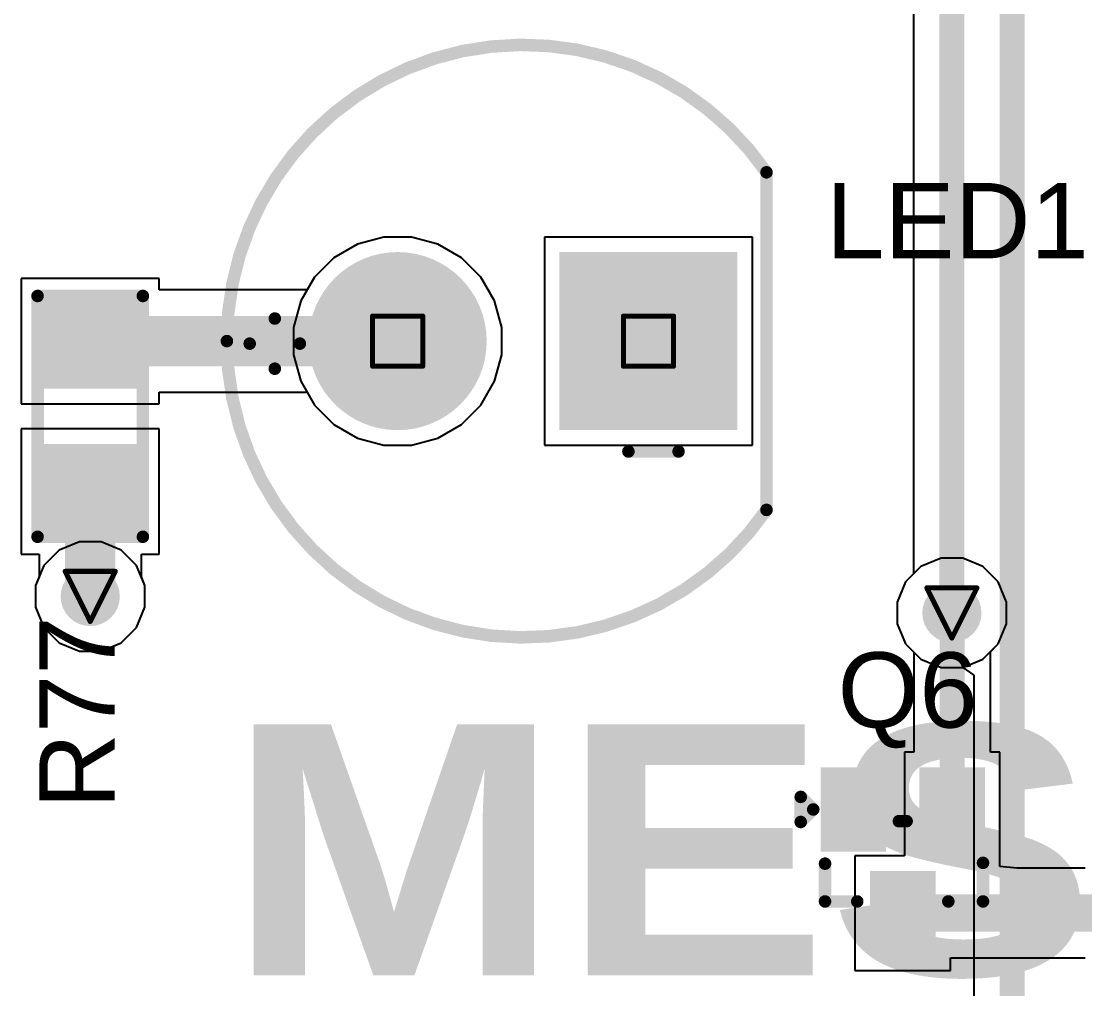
# Model space of a CAD drawing. Header units: inches. Extents: x 0 to 12.2, y 0 to 7.
# Drawn here: x 0.5125 to 0.9366, y 0.5056 to 0.8913 of the extents above; entities that cross this region are included whole.
import ezdxf

# ---------------------------------------------------------------- set-up
doc = ezdxf.new("R2010")
doc.units = ezdxf.units.IN
doc.header["$MEASUREMENT"] = 0
for name, color, linetype in [('Bottom Layer', 5, 'Continuous'), ('Bottom Solder', 6, 'Continuous'), ('Drill Drawing', 1, 'Continuous'), ('Layer 1', 16, 'Continuous'), ('Layer 2', 76, 'Continuous'), ('Multi-Layer', 9, 'Continuous'), ('Pad Holes', 156, 'Continuous'), ('Top Layer', 1, 'Continuous'), ('Top Overlay', 2, 'Continuous'), ('Top Paste', 8, 'Continuous'), ('Top Solder', 216, 'Continuous'), ('Via Holes', 16, 'Continuous')]:
    doc.layers.add(name, color=color, linetype=linetype)
doc.styles.add('Arial', font='', dxfattribs={"height": 0.2})
doc.styles.add('Arial Black_Bold', font='', dxfattribs={"height": 0.2})
doc.styles.get('Arial').set_extended_font_data('Arial')
doc.styles.get('Arial Black_Bold').set_extended_font_data('Arial Black', bold=True)

# ---------------------------------------------------------------- blocks, each defined once
blk = doc.blocks.new('R___0603_87')
at = {"layer": 'Top Layer'}
for points in [[(-0.015, 0.0175), (-0.015, -0.0175), (-0.045, -0.0175), (-0.045, 0.0175)], [(0.045, 0.0175), (0.045, -0.0175), (0.015, -0.0175), (0.015, 0.0175)]]:
    blk.add_hatch(color=1, dxfattribs=at).paths.add_polyline_path(points)
at = {"layer": 'Top Paste'}
for points in [[(-0.015, 0.0175), (-0.015, -0.0175), (-0.045, -0.0175), (-0.045, 0.0175)], [(0.045, 0.0175), (0.045, -0.0175), (0.015, -0.0175), (0.015, 0.0175)]]:
    blk.add_hatch(color=8, dxfattribs=at).paths.add_polyline_path(points)
at = {"layer": 'Top Solder'}
for points in [[(-0.011, 0.0215), (-0.011, -0.0215), (-0.049, -0.0215), (-0.049, 0.0215)], [(0.049, 0.0215), (0.049, -0.0215), (0.011, -0.0215), (0.011, 0.0215)]]:
    blk.add_hatch(color=216, dxfattribs=at).paths.add_polyline_path(points)
at = {"layer": 'Top Overlay'}
for points in [[(0.048, 0.021, 0.005, 0.005, 0), (-0.048, 0.021, 0.005, 0.005, 0)], [(-0.048, -0.021, 0.005, 0.005, 0), (-0.048, 0.021, 0.005, 0.005, 0)], [(0.048, -0.021, 0.005, 0.005, 0), (0.048, 0.021, 0.005, 0.005, 0)], [(0.048, -0.021, 0.005, 0.005, 0), (-0.048, -0.021, 0.005, 0.005, 0)]]:
    blk.add_lwpolyline(points, format="xyseb", dxfattribs=at)
for points in [[(-0.04925, 0.021, 0.0025, 0.0025, 1), (-0.04675, 0.021, 0.0025, 0.0025, 1)], [(-0.04925, 0.021, 0.0025, 0.0025, 1), (-0.04675, 0.021, 0.0025, 0.0025, 1)], [(0.04675, 0.021, 0.0025, 0.0025, 1), (0.04925, 0.021, 0.0025, 0.0025, 1)], [(0.04675, 0.021, 0.0025, 0.0025, 1), (0.04925, 0.021, 0.0025, 0.0025, 1)], [(-0.04925, -0.021, 0.0025, 0.0025, 1), (-0.04675, -0.021, 0.0025, 0.0025, 1)], [(-0.04925, -0.021, 0.0025, 0.0025, 1), (-0.04675, -0.021, 0.0025, 0.0025, 1)], [(0.04675, -0.021, 0.0025, 0.0025, 1), (0.04925, -0.021, 0.0025, 0.0025, 1)], [(0.04675, -0.021, 0.0025, 0.0025, 1), (0.04925, -0.021, 0.0025, 0.0025, 1)]]:
    blk.add_lwpolyline(points, format="xyseb", close=True, dxfattribs=at)
blk = doc.blocks.new('SOT_416_165')
at = {"layer": 'Top Layer'}
for points in [[(-0.00906, 0.03347), (0.00906, 0.03347), (0.00906, 0.00788), (-0.00906, 0.00788)], [(-0.02874, -0.00787), (-0.01064, -0.00787), (-0.01064, -0.03347), (-0.02874, -0.03347)], [(0.01064, -0.00787), (0.02874, -0.00787), (0.02874, -0.03347), (0.01064, -0.03347)]]:
    blk.add_hatch(color=1, dxfattribs=at).paths.add_polyline_path(points)
at = {"layer": 'Top Paste'}
for points in [[(-0.00906, 0.03347), (0.00906, 0.03347), (0.00906, 0.00788), (-0.00906, 0.00788)], [(-0.02874, -0.00787), (-0.01064, -0.00787), (-0.01064, -0.03347), (-0.02874, -0.03347)], [(0.01064, -0.00787), (0.02874, -0.00787), (0.02874, -0.03347), (0.01064, -0.03347)]]:
    blk.add_hatch(color=8, dxfattribs=at).paths.add_polyline_path(points)
at = {"layer": 'Top Solder'}
for points in [[(-0.01306, 0.03746), (0.01306, 0.03746), (0.01306, 0.00387), (-0.01306, 0.00387)], [(-0.03275, -0.00387), (-0.00664, -0.00387), (-0.00664, -0.03747), (-0.03275, -0.03747)], [(0.00664, -0.00387), (0.03275, -0.00387), (0.03275, -0.03747), (0.00664, -0.03747)]]:
    blk.add_hatch(color=216, dxfattribs=at).paths.add_polyline_path(points)
at = {"layer": 'Top Overlay'}
for points in [[(-0.032, 0.016, 0.005, 0.005, 0), (-0.032, 0.00062, 0.005, 0.005, 0)], [(-0.01816, 0.016, 0.005, 0.005, 0), (-0.032, 0.016, 0.005, 0.005, 0)], [(0.031, 0.016, 0.005, 0.005, 0), (0.01816, 0.016, 0.005, 0.005, 0)], [(0.031, 0.016, 0.005, 0.005, 0), (0.031, 0.00094, 0.005, 0.005, 0)], [(0.00153, -0.016, 0.005, 0.005, 0), (-0.00153, -0.016, 0.005, 0.005, 0)], [(0.04069, -0.01567, 0.005, 0.005, 0), (0.03569, -0.02067, 0.005, 0.005, 0)], [(0.04069, -0.01567, 0.005, 0.005, 0), (0.04069, -0.02567, 0.005, 0.005, 0)], [(0.04069, -0.02567, 0.005, 0.005, 0), (0.03569, -0.02067, 0.005, 0.005, 0)]]:
    blk.add_lwpolyline(points, format="xyseb", dxfattribs=at)
for points in [[(-0.03325, 0.016, 0.0025, 0.0025, 1), (-0.03075, 0.016, 0.0025, 0.0025, 1)], [(-0.03325, 0.016, 0.0025, 0.0025, 1), (-0.03075, 0.016, 0.0025, 0.0025, 1)], [(-0.01941, 0.016, 0.0025, 0.0025, 1), (-0.01691, 0.016, 0.0025, 0.0025, 1)], [(0.01691, 0.016, 0.0025, 0.0025, 1), (0.01941, 0.016, 0.0025, 0.0025, 1)], [(0.02975, 0.016, 0.0025, 0.0025, 1), (0.03225, 0.016, 0.0025, 0.0025, 1)], [(0.02975, 0.016, 0.0025, 0.0025, 1), (0.03225, 0.016, 0.0025, 0.0025, 1)], [(-0.03325, 0.00062, 0.0025, 0.0025, 1), (-0.03075, 0.00062, 0.0025, 0.0025, 1)], [(0.02975, 0.00094, 0.0025, 0.0025, 1), (0.03225, 0.00094, 0.0025, 0.0025, 1)], [(-0.00279, -0.016, 0.0025, 0.0025, 1), (-0.00028, -0.016, 0.0025, 0.0025, 1)], [(0.00028, -0.016, 0.0025, 0.0025, 1), (0.00279, -0.016, 0.0025, 0.0025, 1)], [(0.03944, -0.01567, 0.0025, 0.0025, 1), (0.04194, -0.01567, 0.0025, 0.0025, 1)], [(0.03944, -0.01567, 0.0025, 0.0025, 1), (0.04194, -0.01567, 0.0025, 0.0025, 1)], [(0.03444, -0.02067, 0.0025, 0.0025, 1), (0.03694, -0.02067, 0.0025, 0.0025, 1)], [(0.03444, -0.02067, 0.0025, 0.0025, 1), (0.03694, -0.02067, 0.0025, 0.0025, 1)], [(0.03944, -0.02567, 0.0025, 0.0025, 1), (0.04194, -0.02567, 0.0025, 0.0025, 1)], [(0.03944, -0.02567, 0.0025, 0.0025, 1), (0.04194, -0.02567, 0.0025, 0.0025, 1)]]:
    blk.add_lwpolyline(points, format="xyseb", close=True, dxfattribs=at)
blk = doc.blocks.new('TH_LED_5____181')
at = {"layer": 'Bottom Layer'}
blk.add_hatch(color=5, dxfattribs=at).paths.add_polyline_path([(-0.0815, 0.0315), (-0.0185, 0.0315), (-0.0185, -0.0315), (-0.0815, -0.0315)])
h = blk.add_hatch(color=5, dxfattribs=at)
edge = h.paths.add_edge_path()
edge.add_arc((0.05, 0), 0.0315, 0, 360)
at = {"layer": 'Bottom Solder'}
blk.add_hatch(color=6, dxfattribs=at).paths.add_polyline_path([(-0.0855, 0.0355), (-0.0145, 0.0355), (-0.0145, -0.0355), (-0.0855, -0.0355)])
h = blk.add_hatch(color=6, dxfattribs=at)
edge = h.paths.add_edge_path()
edge.add_arc((0.05, 0), 0.0355, 0, 360)
at = {"layer": 'Layer 1'}
blk.add_hatch(color=16, dxfattribs=at).paths.add_polyline_path([(-0.0815, 0.0315), (-0.0185, 0.0315), (-0.0185, -0.0315), (-0.0815, -0.0315)])
h = blk.add_hatch(color=16, dxfattribs=at)
edge = h.paths.add_edge_path()
edge.add_arc((0.05, 0), 0.0315, 0, 360)
at = {"layer": 'Layer 2'}
blk.add_hatch(color=76, dxfattribs=at).paths.add_polyline_path([(-0.0815, 0.0315), (-0.0185, 0.0315), (-0.0185, -0.0315), (-0.0815, -0.0315)])
h = blk.add_hatch(color=76, dxfattribs=at)
edge = h.paths.add_edge_path()
edge.add_arc((0.05, 0), 0.0315, 0, 360)
at = {"layer": 'Multi-Layer'}
blk.add_hatch(color=9, dxfattribs=at).paths.add_polyline_path([(-0.0815, 0.0315), (-0.0185, 0.0315), (-0.0185, -0.0315), (-0.0815, -0.0315)])
h = blk.add_hatch(color=9, dxfattribs=at)
edge = h.paths.add_edge_path()
edge.add_arc((0.05, 0), 0.0315, 0, 360)
at = {"layer": 'Pad Holes'}
h = blk.add_hatch(color=7, dxfattribs=at)
edge = h.paths.add_edge_path()
edge.add_arc((-0.05, 0), 0.01772, 0, 360)
h = blk.add_hatch(color=7, dxfattribs=at)
edge = h.paths.add_edge_path()
edge.add_arc((0.05, 0), 0.01772, 0, 360)
at = {"layer": 'Top Layer'}
blk.add_hatch(color=1, dxfattribs=at).paths.add_polyline_path([(-0.0815, 0.0315), (-0.0185, 0.0315), (-0.0185, -0.0315), (-0.0815, -0.0315)])
h = blk.add_hatch(color=1, dxfattribs=at)
edge = h.paths.add_edge_path()
edge.add_arc((0.05, 0), 0.0315, 0, 360)
at = {"layer": 'Top Solder'}
blk.add_hatch(color=216, dxfattribs=at).paths.add_polyline_path([(-0.0855, 0.0355), (-0.0145, 0.0355), (-0.0145, -0.0355), (-0.0855, -0.0355)])
h = blk.add_hatch(color=216, dxfattribs=at)
edge = h.paths.add_edge_path()
edge.add_arc((0.05, 0), 0.0355, 0, 360)
at = {"layer": 'Top Overlay'}
for points in [[(-0.09707, 0.06729, 0.005, 0.005, -0.73505), (0.11811, 0, 0.005, 0.005, 0)], [(-0.09707, 0.06729, 0.005, 0.005, 0), (-0.09707, -0.06729, 0.005, 0.005, 0)], [(-0.042, 0.044, 0.005, 0.005, 0), (-0.062, 0.044, 0.005, 0.005, 0)], [(0.099, 0.011, 0.005, 0.005, 0), (0.099, -0.009, 0.005, 0.005, 0)], [(0.11811, 0, 0.005, 0.005, -0.73505), (-0.09707, -0.06729, 0.005, 0.005, 0)], [(0.109, 0.001, 0.005, 0.005, 0), (0.089, 0.001, 0.005, 0.005, 0)]]:
    blk.add_lwpolyline(points, format="xyseb", dxfattribs=at)
for points in [[(-0.09832, 0.06729, 0.0025, 0.0025, 1), (-0.09582, 0.06729, 0.0025, 0.0025, 1)], [(-0.09832, 0.06729, 0.0025, 0.0025, 1), (-0.09582, 0.06729, 0.0025, 0.0025, 1)], [(-0.06325, 0.044, 0.0025, 0.0025, 1), (-0.06075, 0.044, 0.0025, 0.0025, 1)], [(-0.04325, 0.044, 0.0025, 0.0025, 1), (-0.04075, 0.044, 0.0025, 0.0025, 1)], [(0.09775, 0.011, 0.0025, 0.0025, 1), (0.10025, 0.011, 0.0025, 0.0025, 1)], [(0.08775, 0.001, 0.0025, 0.0025, 1), (0.09025, 0.001, 0.0025, 0.0025, 1)], [(0.10775, 0.001, 0.0025, 0.0025, 1), (0.11025, 0.001, 0.0025, 0.0025, 1)], [(0.11686, 0, 0.0025, 0.0025, 1), (0.11936, 0, 0.0025, 0.0025, 1)], [(0.11686, 0, 0.0025, 0.0025, 1), (0.11936, 0, 0.0025, 0.0025, 1)], [(0.09775, -0.009, 0.0025, 0.0025, 1), (0.10025, -0.009, 0.0025, 0.0025, 1)], [(-0.09832, -0.06729, 0.0025, 0.0025, 1), (-0.09582, -0.06729, 0.0025, 0.0025, 1)], [(-0.09832, -0.06729, 0.0025, 0.0025, 1), (-0.09582, -0.06729, 0.0025, 0.0025, 1)]]:
    blk.add_lwpolyline(points, format="xyseb", close=True, dxfattribs=at)

msp = doc.modelspace()

# ---------------------------------------------------------------- hatches: boundary and pattern name
at = {"layer": 'Bottom Layer'}
h = msp.add_hatch(color=5, dxfattribs=at)
edge = h.paths.add_edge_path()
edge.add_arc((0.54, 0.662), 0.01181, 0, 360)
h = msp.add_hatch(color=5, dxfattribs=at)
edge = h.paths.add_edge_path()
edge.add_arc((0.8836, 0.65541), 0.01181, 0, 360)
at = {"layer": 'Layer 1'}
h = msp.add_hatch(color=16, dxfattribs=at)
edge = h.paths.add_edge_path()
edge.add_arc((0.54, 0.662), 0.01181, 0, 360)
h = msp.add_hatch(color=16, dxfattribs=at)
edge = h.paths.add_edge_path()
edge.add_arc((0.8836, 0.65541), 0.01181, 0, 360)
at = {"layer": 'Layer 2'}
h = msp.add_hatch(color=76, dxfattribs=at)
edge = h.paths.add_edge_path()
edge.add_arc((0.54, 0.662), 0.01181, 0, 360)
h = msp.add_hatch(color=76, dxfattribs=at)
edge = h.paths.add_edge_path()
edge.add_arc((0.8836, 0.65541), 0.01181, 0, 360)
at = {"layer": 'Top Layer'}
h = msp.add_hatch(color=1, dxfattribs=at)
edge = h.paths.add_edge_path()
edge.add_arc((0.54, 0.662), 0.01181, 0, 360)
h = msp.add_hatch(color=1, dxfattribs=at)
edge = h.paths.add_edge_path()
edge.add_arc((0.8836, 0.65541), 0.01181, 0, 360)
at = {"layer": 'Via Holes'}
h = msp.add_hatch(color=7, dxfattribs=at)
edge = h.paths.add_edge_path()
edge.add_arc((0.54, 0.662), 0.00591, 0, 360)
h = msp.add_hatch(color=7, dxfattribs=at)
edge = h.paths.add_edge_path()
edge.add_arc((0.8836, 0.65541), 0.00591, 0, 360)

# ---------------------------------------------------------------- linework, layer by layer
at = {"layer": 'Bottom Layer'}
for p, q in [((0.86831, 2.40463), (0.86831, 0.67096)), ((0.64658, 0.80245), (0.63712, 0.79699)), ((0.65713, 0.80528), (0.64658, 0.80245)), ((0.66806, 0.80528), (0.65713, 0.80528)), ((0.67861, 0.80245), (0.66806, 0.80528)), ((0.68808, 0.79699), (0.67861, 0.80245)), ((0.63712, 0.79699), (0.62939, 0.78926)), ((0.6958, 0.78926), (0.68808, 0.79699)), ((0.62939, 0.78926), (0.62393, 0.7798)), ((0.70127, 0.7798), (0.6958, 0.78926)), ((0.62393, 0.7798), (0.6211, 0.76924)), ((0.70409, 0.76924), (0.70127, 0.7798)), ((0.6211, 0.76924), (0.6211, 0.75832)), ((0.70409, 0.75832), (0.70409, 0.76924)), ((0.6211, 0.75832), (0.62393, 0.74776)), ((0.70127, 0.74776), (0.70409, 0.75832)), ((0.62393, 0.74776), (0.62939, 0.7383)), ((0.6958, 0.7383), (0.70127, 0.74776)), ((0.62939, 0.7383), (0.63712, 0.73058)), ((0.68808, 0.73058), (0.6958, 0.7383)), ((0.63712, 0.73058), (0.64658, 0.72511)), ((0.67861, 0.72511), (0.68808, 0.73058)), ((0.64658, 0.72511), (0.65713, 0.72229)), ((0.65713, 0.72229), (0.66806, 0.72229)), ((0.66806, 0.72229), (0.67861, 0.72511)), ((0.53566, 0.68381), (0.52765, 0.68049)), ((0.54434, 0.68381), (0.53566, 0.68381)), ((0.55235, 0.68049), (0.54434, 0.68381)), ((0.52765, 0.68049), (0.52151, 0.67435)), ((0.55849, 0.67435), (0.55235, 0.68049)), ((0.52151, 0.67435), (0.51819, 0.66634)), ((0.56181, 0.66634), (0.55849, 0.67435)), ((0.86831, 0.67096), (0.86511, 0.66777)), ((0.51819, 0.66634), (0.51819, 0.65766)), ((0.56181, 0.65766), (0.56181, 0.66634)), ((0.86511, 0.66777), (0.86179, 0.65975)), ((0.51819, 0.65766), (0.52151, 0.64965)), ((0.55849, 0.64965), (0.56181, 0.65766)), ((0.86179, 0.65975), (0.86179, 0.65107)), ((0.52151, 0.64965), (0.52765, 0.64351)), ((0.55235, 0.64351), (0.55849, 0.64965)), ((0.86179, 0.65107), (0.86511, 0.64306)), ((0.52765, 0.64351), (0.53566, 0.64019)), ((0.54434, 0.64019), (0.55235, 0.64351)), ((0.86511, 0.64306), (0.87125, 0.63692)), ((0.53566, 0.64019), (0.54434, 0.64019)), ((0.87125, 0.63692), (0.87926, 0.6336)), ((0.87926, 0.6336), (0.88794, 0.6336)), ((0.88794, 0.6336), (0.89236, 0.63065)), ((0.89236, 0.63065), (0.89236, 0.26874))]:
    msp.add_line(p, q, dxfattribs=at)
for points in [[(0.90765, 0.26874, 0.01, 0.01, 0), (0.90765, 2.88202, 0.01, 0.01, 0)], [(0.8836, 0.65541, 0.01, 0.01, 0), (0.8836, 2.855, 0.01, 0.01, 0)]]:
    msp.add_lwpolyline(points, format="xyseb", dxfattribs=at)
msp.add_lwpolyline([(0.8811, 0.65541, 0.005, 0.005, 1), (0.8861, 0.65541, 0.005, 0.005, 1)], format="xyseb", close=True, dxfattribs=at)
at = {"layer": 'Drill Drawing'}
for points in [[(0.6526, 0.77378, 0.002, 0.002, 0), (0.6726, 0.77378, 0.002, 0.002, 0)], [(0.6526, 0.75378, 0.002, 0.002, 0), (0.6526, 0.77378, 0.002, 0.002, 0)], [(0.6726, 0.75378, 0.002, 0.002, 0), (0.6726, 0.77378, 0.002, 0.002, 0)], [(0.7526, 0.77378, 0.002, 0.002, 0), (0.7726, 0.77378, 0.002, 0.002, 0)], [(0.7526, 0.75378, 0.002, 0.002, 0), (0.7526, 0.77378, 0.002, 0.002, 0)], [(0.7726, 0.75378, 0.002, 0.002, 0), (0.7726, 0.77378, 0.002, 0.002, 0)], [(0.6526, 0.75378, 0.002, 0.002, 0), (0.6726, 0.75378, 0.002, 0.002, 0)], [(0.7526, 0.75378, 0.002, 0.002, 0), (0.7726, 0.75378, 0.002, 0.002, 0)], [(0.53, 0.672, 0.002, 0.002, 0), (0.55, 0.672, 0.002, 0.002, 0)], [(0.53, 0.672, 0.002, 0.002, 0), (0.54, 0.652, 0.002, 0.002, 0)], [(0.54, 0.652, 0.002, 0.002, 0), (0.55, 0.672, 0.002, 0.002, 0)], [(0.8736, 0.66541, 0.002, 0.002, 0), (0.8936, 0.66541, 0.002, 0.002, 0)], [(0.8736, 0.66541, 0.002, 0.002, 0), (0.8836, 0.64541, 0.002, 0.002, 0)], [(0.8836, 0.64541, 0.002, 0.002, 0), (0.8936, 0.66541, 0.002, 0.002, 0)]]:
    msp.add_lwpolyline(points, format="xyseb", dxfattribs=at)
for points in [[(0.6521, 0.77378, 0.001, 0.001, 1), (0.6531, 0.77378, 0.001, 0.001, 1)], [(0.6521, 0.77378, 0.001, 0.001, 1), (0.6531, 0.77378, 0.001, 0.001, 1)], [(0.6721, 0.77378, 0.001, 0.001, 1), (0.6731, 0.77378, 0.001, 0.001, 1)], [(0.6721, 0.77378, 0.001, 0.001, 1), (0.6731, 0.77378, 0.001, 0.001, 1)], [(0.7521, 0.77378, 0.001, 0.001, 1), (0.7531, 0.77378, 0.001, 0.001, 1)], [(0.7521, 0.77378, 0.001, 0.001, 1), (0.7531, 0.77378, 0.001, 0.001, 1)], [(0.7721, 0.77378, 0.001, 0.001, 1), (0.7731, 0.77378, 0.001, 0.001, 1)], [(0.7721, 0.77378, 0.001, 0.001, 1), (0.7731, 0.77378, 0.001, 0.001, 1)], [(0.6521, 0.75378, 0.001, 0.001, 1), (0.6531, 0.75378, 0.001, 0.001, 1)], [(0.6521, 0.75378, 0.001, 0.001, 1), (0.6531, 0.75378, 0.001, 0.001, 1)], [(0.6721, 0.75378, 0.001, 0.001, 1), (0.6731, 0.75378, 0.001, 0.001, 1)], [(0.6721, 0.75378, 0.001, 0.001, 1), (0.6731, 0.75378, 0.001, 0.001, 1)], [(0.7521, 0.75378, 0.001, 0.001, 1), (0.7531, 0.75378, 0.001, 0.001, 1)], [(0.7521, 0.75378, 0.001, 0.001, 1), (0.7531, 0.75378, 0.001, 0.001, 1)], [(0.7721, 0.75378, 0.001, 0.001, 1), (0.7731, 0.75378, 0.001, 0.001, 1)], [(0.7721, 0.75378, 0.001, 0.001, 1), (0.7731, 0.75378, 0.001, 0.001, 1)], [(0.5295, 0.672, 0.001, 0.001, 1), (0.5305, 0.672, 0.001, 0.001, 1)], [(0.5295, 0.672, 0.001, 0.001, 1), (0.5305, 0.672, 0.001, 0.001, 1)], [(0.5495, 0.672, 0.001, 0.001, 1), (0.5505, 0.672, 0.001, 0.001, 1)], [(0.5495, 0.672, 0.001, 0.001, 1), (0.5505, 0.672, 0.001, 0.001, 1)], [(0.8731, 0.66541, 0.001, 0.001, 1), (0.8741, 0.66541, 0.001, 0.001, 1)], [(0.8731, 0.66541, 0.001, 0.001, 1), (0.8741, 0.66541, 0.001, 0.001, 1)], [(0.8931, 0.66541, 0.001, 0.001, 1), (0.8941, 0.66541, 0.001, 0.001, 1)], [(0.8931, 0.66541, 0.001, 0.001, 1), (0.8941, 0.66541, 0.001, 0.001, 1)], [(0.5395, 0.652, 0.001, 0.001, 1), (0.5405, 0.652, 0.001, 0.001, 1)], [(0.5395, 0.652, 0.001, 0.001, 1), (0.5405, 0.652, 0.001, 0.001, 1)], [(0.8831, 0.64541, 0.001, 0.001, 1), (0.8841, 0.64541, 0.001, 0.001, 1)], [(0.8831, 0.64541, 0.001, 0.001, 1), (0.8841, 0.64541, 0.001, 0.001, 1)]]:
    msp.add_lwpolyline(points, format="xyseb", close=True, dxfattribs=at)
at = {"layer": 'Layer 1'}
for p, q in [((0.64658, 0.80245), (0.63712, 0.79699)), ((0.65713, 0.80528), (0.64658, 0.80245)), ((0.66806, 0.80528), (0.65713, 0.80528)), ((0.67861, 0.80245), (0.66806, 0.80528)), ((0.68808, 0.79699), (0.67861, 0.80245)), ((0.63712, 0.79699), (0.62939, 0.78926)), ((0.6958, 0.78926), (0.68808, 0.79699)), ((0.62939, 0.78926), (0.62393, 0.7798)), ((0.70127, 0.7798), (0.6958, 0.78926)), ((0.62393, 0.7798), (0.6211, 0.76924)), ((0.70409, 0.76924), (0.70127, 0.7798)), ((0.6211, 0.76924), (0.6211, 0.75832)), ((0.70409, 0.75832), (0.70409, 0.76924)), ((0.6211, 0.75832), (0.62393, 0.74776)), ((0.70127, 0.74776), (0.70409, 0.75832)), ((0.62393, 0.74776), (0.62939, 0.7383)), ((0.6958, 0.7383), (0.70127, 0.74776)), ((0.62939, 0.7383), (0.63712, 0.73058)), ((0.68808, 0.73058), (0.6958, 0.7383)), ((0.63712, 0.73058), (0.64658, 0.72511)), ((0.67861, 0.72511), (0.68808, 0.73058)), ((0.64658, 0.72511), (0.65713, 0.72229)), ((0.65713, 0.72229), (0.66806, 0.72229)), ((0.66806, 0.72229), (0.67861, 0.72511)), ((0.53566, 0.68381), (0.52765, 0.68049)), ((0.54434, 0.68381), (0.53566, 0.68381)), ((0.55235, 0.68049), (0.54434, 0.68381)), ((0.52765, 0.68049), (0.52151, 0.67435)), ((0.55849, 0.67435), (0.55235, 0.68049)), ((0.52151, 0.67435), (0.51819, 0.66634)), ((0.56181, 0.66634), (0.55849, 0.67435)), ((0.87926, 0.67722), (0.87125, 0.6739)), ((0.88794, 0.67722), (0.87926, 0.67722)), ((0.89596, 0.6739), (0.88794, 0.67722)), ((0.87125, 0.6739), (0.86511, 0.66777)), ((0.90209, 0.66777), (0.89596, 0.6739)), ((0.51819, 0.66634), (0.51819, 0.65766)), ((0.56181, 0.65766), (0.56181, 0.66634)), ((0.86511, 0.66777), (0.86179, 0.65975)), ((0.90541, 0.65975), (0.90209, 0.66777)), ((0.51819, 0.65766), (0.52151, 0.64965)), ((0.55849, 0.64965), (0.56181, 0.65766)), ((0.86179, 0.65975), (0.86179, 0.65107)), ((0.90541, 0.65107), (0.90541, 0.65975)), ((0.52151, 0.64965), (0.52765, 0.64351)), ((0.55235, 0.64351), (0.55849, 0.64965)), ((0.86179, 0.65107), (0.86511, 0.64306)), ((0.90209, 0.64306), (0.90541, 0.65107)), ((0.52765, 0.64351), (0.53566, 0.64019)), ((0.54434, 0.64019), (0.55235, 0.64351)), ((0.86511, 0.64306), (0.87125, 0.63692)), ((0.89596, 0.63692), (0.90209, 0.64306)), ((0.53566, 0.64019), (0.54434, 0.64019)), ((0.87125, 0.63692), (0.87926, 0.6336)), ((0.88794, 0.6336), (0.89596, 0.63692)), ((0.87926, 0.6336), (0.88794, 0.6336))]:
    msp.add_line(p, q, dxfattribs=at)
at = {"layer": 'Layer 2'}
for p, q in [((0.64658, 0.80245), (0.63712, 0.79699)), ((0.65713, 0.80528), (0.64658, 0.80245)), ((0.66806, 0.80528), (0.65713, 0.80528)), ((0.67861, 0.80245), (0.66806, 0.80528)), ((0.68808, 0.79699), (0.67861, 0.80245)), ((0.80409, 0.80528), (0.7211, 0.80528)), ((0.7211, 0.80528), (0.7211, 0.72229)), ((0.80409, 0.72229), (0.80409, 0.80528)), ((0.63712, 0.79699), (0.62939, 0.78926)), ((0.6958, 0.78926), (0.68808, 0.79699)), ((0.62939, 0.78926), (0.62393, 0.7798)), ((0.70127, 0.7798), (0.6958, 0.78926)), ((0.62393, 0.7798), (0.6211, 0.76924)), ((0.70409, 0.76924), (0.70127, 0.7798)), ((0.6211, 0.76924), (0.6211, 0.75832)), ((0.70409, 0.75832), (0.70409, 0.76924)), ((0.6211, 0.75832), (0.62393, 0.74776)), ((0.70127, 0.74776), (0.70409, 0.75832)), ((0.62393, 0.74776), (0.62939, 0.7383)), ((0.6958, 0.7383), (0.70127, 0.74776)), ((0.62939, 0.7383), (0.63712, 0.73058)), ((0.68808, 0.73058), (0.6958, 0.7383)), ((0.63712, 0.73058), (0.64658, 0.72511)), ((0.67861, 0.72511), (0.68808, 0.73058)), ((0.64658, 0.72511), (0.65713, 0.72229)), ((0.65713, 0.72229), (0.66806, 0.72229)), ((0.66806, 0.72229), (0.67861, 0.72511)), ((0.7211, 0.72229), (0.80409, 0.72229)), ((0.87926, 0.67722), (0.87125, 0.6739)), ((0.88794, 0.67722), (0.87926, 0.67722)), ((0.89596, 0.6739), (0.88794, 0.67722)), ((0.87125, 0.6739), (0.86511, 0.66777)), ((0.90209, 0.66777), (0.89596, 0.6739)), ((0.86511, 0.66777), (0.86179, 0.65975)), ((0.90541, 0.65975), (0.90209, 0.66777)), ((0.86179, 0.65975), (0.86179, 0.65107)), ((0.90541, 0.65107), (0.90541, 0.65975)), ((0.86179, 0.65107), (0.86511, 0.64306)), ((0.90209, 0.64306), (0.90541, 0.65107)), ((0.86511, 0.64306), (0.87125, 0.63692)), ((0.89596, 0.63692), (0.90209, 0.64306)), ((0.87125, 0.63692), (0.87926, 0.6336)), ((0.88794, 0.6336), (0.89596, 0.63692)), ((0.87926, 0.6336), (0.88794, 0.6336))]:
    msp.add_line(p, q, dxfattribs=at)
at = {"layer": 'Top Layer'}
for p, q in [((0.64658, 0.80245), (0.63712, 0.79699)), ((0.65713, 0.80528), (0.64658, 0.80245)), ((0.66806, 0.80528), (0.65713, 0.80528)), ((0.67861, 0.80245), (0.66806, 0.80528)), ((0.68808, 0.79699), (0.67861, 0.80245)), ((0.63712, 0.79699), (0.62939, 0.78926)), ((0.6958, 0.78926), (0.68808, 0.79699)), ((0.5675, 0.78878), (0.5125, 0.78878)), ((0.5125, 0.78878), (0.5125, 0.73878)), ((0.5675, 0.78417), (0.5675, 0.78878)), ((0.62939, 0.78926), (0.62645, 0.78417)), ((0.70127, 0.7798), (0.6958, 0.78926)), ((0.62645, 0.78417), (0.5675, 0.78417)), ((0.70409, 0.76924), (0.70127, 0.7798)), ((0.70409, 0.75832), (0.70409, 0.76924)), ((0.70127, 0.74776), (0.70409, 0.75832)), ((0.6958, 0.7383), (0.70127, 0.74776)), ((0.5675, 0.73878), (0.5675, 0.74339)), ((0.5675, 0.74339), (0.62645, 0.74339)), ((0.62645, 0.74339), (0.62939, 0.7383)), ((0.5125, 0.73878), (0.5675, 0.73878)), ((0.62939, 0.7383), (0.63712, 0.73058)), ((0.68808, 0.73058), (0.6958, 0.7383)), ((0.63712, 0.73058), (0.64658, 0.72511)), ((0.67861, 0.72511), (0.68808, 0.73058)), ((0.5675, 0.72878), (0.5125, 0.72878)), ((0.5125, 0.72878), (0.5125, 0.67878)), ((0.5675, 0.67878), (0.5675, 0.72878)), ((0.64658, 0.72511), (0.65713, 0.72229)), ((0.65713, 0.72229), (0.66806, 0.72229)), ((0.66806, 0.72229), (0.67861, 0.72511)), ((0.5125, 0.67878), (0.51961, 0.67878)), ((0.51961, 0.67878), (0.51961, 0.66976)), ((0.56039, 0.66976), (0.56039, 0.67878)), ((0.56039, 0.67878), (0.5675, 0.67878)), ((0.87926, 0.67722), (0.87125, 0.6739)), ((0.88794, 0.67722), (0.87926, 0.67722)), ((0.89596, 0.6739), (0.88794, 0.67722)), ((0.87125, 0.6739), (0.86511, 0.66777)), ((0.90209, 0.66777), (0.89596, 0.6739)), ((0.51961, 0.66976), (0.51819, 0.66634)), ((0.51819, 0.66634), (0.51819, 0.65766)), ((0.56181, 0.66634), (0.56039, 0.66976)), ((0.56181, 0.65766), (0.56181, 0.66634)), ((0.86511, 0.66777), (0.86179, 0.65975)), ((0.90541, 0.65975), (0.90209, 0.66777)), ((0.51819, 0.65766), (0.52151, 0.64965)), ((0.55849, 0.64965), (0.56181, 0.65766)), ((0.86179, 0.65975), (0.86179, 0.65107)), ((0.90541, 0.65107), (0.90541, 0.65975)), ((0.52151, 0.64965), (0.52765, 0.64351)), ((0.55235, 0.64351), (0.55849, 0.64965)), ((0.86179, 0.65107), (0.86511, 0.64306)), ((0.90209, 0.64306), (0.90541, 0.65107)), ((0.52765, 0.64351), (0.53566, 0.64019)), ((0.54434, 0.64019), (0.55235, 0.64351)), ((0.86511, 0.64306), (0.8684, 0.63976)), ((0.89899, 0.63996), (0.90209, 0.64306)), ((0.53566, 0.64019), (0.54434, 0.64019)), ((0.8684, 0.63976), (0.8684, 0.59987)), ((0.89899, 0.59987), (0.89899, 0.63996)), ((0.8684, 0.59987), (0.86464, 0.59987)), ((0.86464, 0.59987), (0.86464, 0.55852)), ((0.90275, 0.59987), (0.89899, 0.59987)), ((0.90275, 0.55427), (0.90275, 0.59987)), ((0.86464, 0.55852), (0.84495, 0.55852)), ((0.84495, 0.55852), (0.84495, 0.51293)), ((0.90949, 0.55364), (0.90275, 0.55427)), ((0.93668, 0.55364), (0.90949, 0.55364)), ((0.88307, 0.51293), (0.88307, 0.51795)), ((0.88307, 0.51795), (0.93668, 0.51795)), ((0.84495, 0.51293), (0.88307, 0.51293))]:
    msp.add_line(p, q, dxfattribs=at)
for points in [[(0.54, 0.76378, 0.02, 0.02, 0), (0.6626, 0.76378, 0.02, 0.02, 0)], [(0.54, 0.662, 0.02, 0.02, 0), (0.54, 0.70378, 0.02, 0.02, 0)], [(0.8836, 0.65541, 0.01, 0.01, 0), (0.8837, 0.65531, 0.01, 0.01, 0)], [(0.8837, 0.57707, 0.01, 0.01, 0), (0.8837, 0.65531, 0.01, 0.01, 0)], [(0.86401, 0.53579, 0.015, 0.015, 0), (0.86407, 0.53579, 0.015, 0.015, 0)], [(0.86407, 0.53579, 0.015, 0.015, 0), (0.9663, 0.53579, 0.015, 0.015, 0)], [(0.86401, 0.53573, 0.01, 0.01, 0), (0.86407, 0.53579, 0.01, 0.01, 0)]]:
    msp.add_lwpolyline(points, format="xyseb", dxfattribs=at)
for points in [[(0.535, 0.76378, 0.01, 0.01, 1), (0.545, 0.76378, 0.01, 0.01, 1)], [(0.6576, 0.76378, 0.01, 0.01, 1), (0.6676, 0.76378, 0.01, 0.01, 1)], [(0.535, 0.70378, 0.01, 0.01, 1), (0.545, 0.70378, 0.01, 0.01, 1)], [(0.535, 0.662, 0.01, 0.01, 1), (0.545, 0.662, 0.01, 0.01, 1)], [(0.8811, 0.65541, 0.005, 0.005, 1), (0.8861, 0.65541, 0.005, 0.005, 1)], [(0.8812, 0.65531, 0.005, 0.005, 1), (0.8862, 0.65531, 0.005, 0.005, 1)], [(0.8812, 0.65531, 0.005, 0.005, 1), (0.8862, 0.65531, 0.005, 0.005, 1)], [(0.8812, 0.57707, 0.005, 0.005, 1), (0.8862, 0.57707, 0.005, 0.005, 1)], [(0.86026, 0.53579, 0.0075, 0.0075, 1), (0.86776, 0.53579, 0.0075, 0.0075, 1)], [(0.86032, 0.53579, 0.0075, 0.0075, 1), (0.86782, 0.53579, 0.0075, 0.0075, 1)], [(0.86032, 0.53579, 0.0075, 0.0075, 1), (0.86782, 0.53579, 0.0075, 0.0075, 1)], [(0.86151, 0.53573, 0.005, 0.005, 1), (0.86651, 0.53573, 0.005, 0.005, 1)], [(0.86157, 0.53579, 0.005, 0.005, 1), (0.86657, 0.53579, 0.005, 0.005, 1)]]:
    msp.add_lwpolyline(points, format="xyseb", close=True, dxfattribs=at)

# ---------------------------------------------------------------- block references
for name, p, rotation in [('TH_LED_5____181', (0.7126, 0.76378), 180), ('R___0603_87', (0.54, 0.73378), 270), ('SOT_416_165', (0.86401, 0.5564), 180)]:
    msp.add_blockref(name, p, dxfattribs=dict(rotation=rotation))

# ---------------------------------------------------------------- texts
at = {"layer": 'Top Overlay', "style": 'Arial'}
for s, p in [('LED1', (0.83342, 0.79681)), ('Q6', (0.83802, 0.60971))]:
    msp.add_text(s, height=0.03, dxfattribs=at).set_placement(p)
at = {"layer": 'Top Overlay'}
for s, height, rotation, style, p in [('R77', 0.03, 90, 'Arial', (0.54971, 0.57721)), ('MES', 0.1, 360, 'Arial Black_Bold', (0.59448, 0.51095))]:
    msp.add_text(s, height=height, rotation=rotation, dxfattribs=dict(at, style=style)).set_placement(p)

doc.saveas('drawing.dxf')
